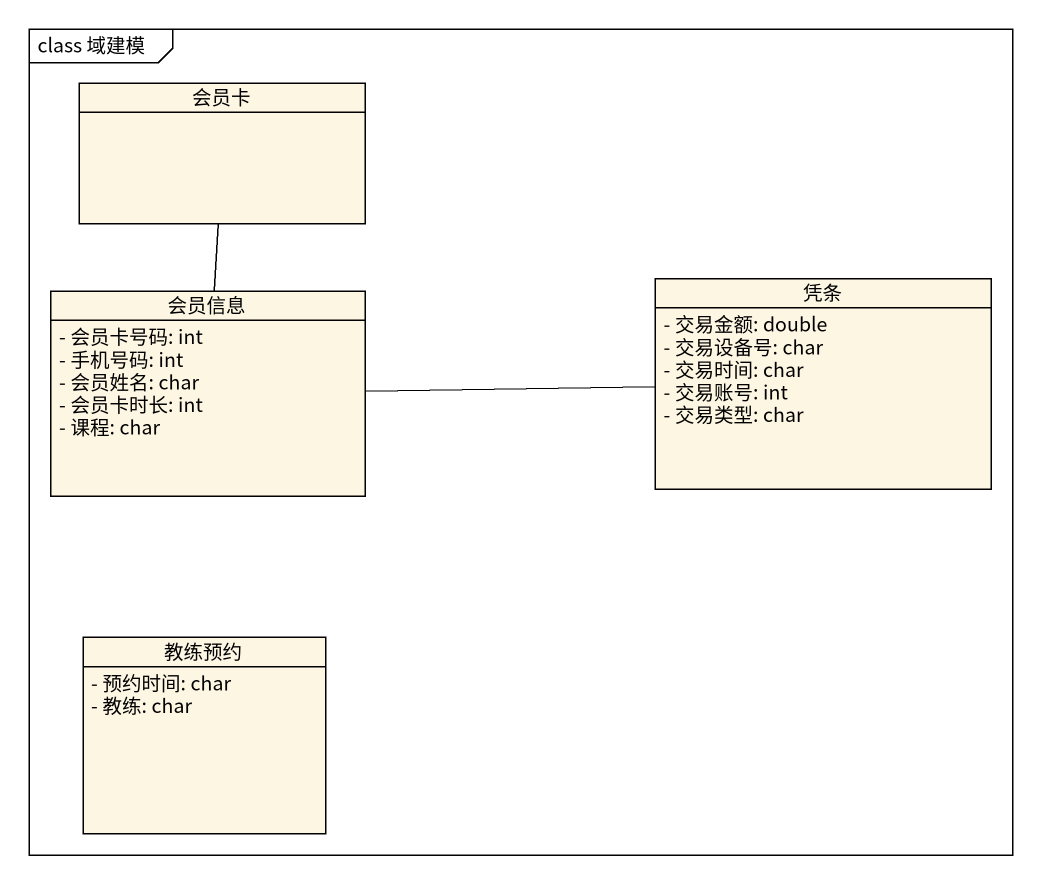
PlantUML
@startuml
mainframe class 域建模
hide circle
hide empty members
skinparam classAttributeIconSize 0
class 会员卡
class 会员信息 {
  - 会员卡号码: int
  - 手机号码: int
  - 会员姓名: char
  - 会员卡时长: int
  - 课程: char
}
class 凭条 {
  - 交易金额: double
  - 交易设备号: char
  - 交易时间: char
  - 交易账号: int
  - 交易类型: char
}
class 教练预约 {
  - 预约时间: char
  - 教练: char
}
会员卡 -- 会员信息
会员信息 -right- 凭条
@enduml
